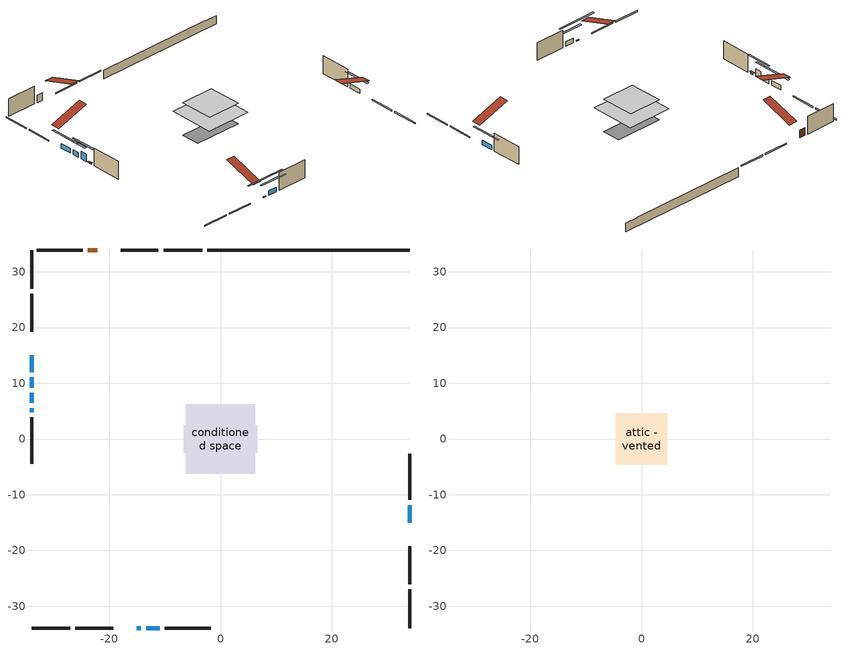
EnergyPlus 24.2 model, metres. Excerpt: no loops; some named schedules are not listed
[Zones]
conditioned space
 floor outside (Floor1 construction): -2.04,-2.04 -2.04,2.04 2.04,2.04 2.04,-2.04 z0.76
 floor adiabatic (AdiabaticFloorConstruction): -6.19,-6.19 -6.19,6.19 6.19,6.19 6.19,-6.19 z3.2
 floor foundation (Slab1 construction): -6.56,-2.51 -6.56,2.51 6.56,2.51 6.56,-2.51 z-1.62
 wall outside (RimJoist1 construction): -3.28,33.92 -10.2,33.92 / -33.92,-33.92 -27,-33.92 / -33.92,33.92 -33.92,27 / 33.92,-33.92 33.92,-27 z0.76:1.06
 wall outside (RimJoist2 construction): -11.13,33.92 -17.93,33.92 / -26.07,-33.92 -19.27,-33.92 / -33.92,26.07 -33.92,19.27 / 33.92,-26.07 33.92,-19.27 z0.76:1.06
 wall outside (AdiabaticWallConstruction 1): -22.15,33.92 -23.79,33.92 z0.76:2.79
 wall outside (AdiabaticWallConstruction): 33.92,-15.05 33.92,-11.85 / -33.92,15.05 -33.92,12 / -33.92,11.07 -33.92,9.24 / -13.36,-33.92 -10.92,-33.92 z0.76:1.98; -33.92,8.31 -33.92,6.48 z0.76:2.79; -33.92,5.56 -33.92,4.79 / -15.05,-33.92 -14.28,-33.92 z0.76:1.07
 wall outside (Wall1 construction): -24.72,33.92 -32.99,33.92 / -9.99,-33.92 -1.72,-33.92 / -33.92,3.86 -33.92,-4.4 / 33.92,-10.92 33.92,-2.65 z0.76:5.64
 wall foundation (FoundationWall1 construction): -2.35,33.92,-1.62 -2.35,33.92,0.76 30.29,33.92,0.76 30.29,33.92,0.63 33.92,33.92,0.63 33.92,33.92,-1.62
 window (WindowConstruction): 33.92,-15.05 33.92,-11.85 z0.76:1.98
 window (WindowConstruction 2): -33.92,15.05 -33.92,12 z0.76:1.98
 window (WindowConstruction 3): -33.92,11.07 -33.92,9.24 z0.76:1.98
 window (WindowConstruction 4): -33.92,8.31 -33.92,6.48 z0.76:2.79
 window (WindowConstruction 5): -33.92,5.55 -33.92,4.79 z0.76:1.06
 window (WindowConstruction 6): -15.05,-33.92 -14.28,-33.92 z0.76:1.06
 window (WindowConstruction 1): -13.36,-33.92 -10.92,-33.92 z0.76:1.98
 door (Door): -22.15,33.92 -23.79,33.92 z0.76:2.79
 ceiling adiabatic (AdiabaticFloorConstruction): 6.19,-6.19 6.19,6.19 -6.19,6.19 -6.19,-6.19 z3.2
attic - vented
 floor to conditioned space (Floor2 construction Reversed): -4.61,-4.61 -4.61,4.61 4.61,4.61 4.61,-4.61 z5.64
 roof outside (Roof1 construction): -21.22,33.92,5.64 -21.22,24.94,8.63 -18.86,24.94,8.63 -18.86,33.92,5.64; -15.98,-33.92,5.64 -15.98,-24.94,8.63 -18.34,-24.94,8.63 -18.34,-33.92,5.64; -33.92,15.98,5.64 -24.94,15.98,8.63 -24.94,18.34,8.63 -33.92,18.34,5.64; 33.92,-15.98,5.64 24.94,-15.98,8.63 24.94,-18.34,8.63 33.92,-18.34,5.64
shading: 33.92,-9.21 33.92,-17.69 34.33,-17.69 34.33,-9.21 z4.62; -33.92,9.36 -33.92,17.69 -34.33,17.69 -34.33,9.36 z4.62; -33.92,6.6 -33.92,13.71 -34.33,13.71 -34.33,6.6 z4.62; -33.92,3.84 -33.92,10.95 -34.33,10.95 -34.33,3.84 z5.43; -33.92,4.59 -33.92,5.75 -34.33,5.75 -34.33,4.59 z1.27; -9.17,-33.92 -20.16,-33.92 -20.16,-34.33 -9.17,-34.33 z6.18; -8.28,-33.92 -16,-33.92 -16,-34.33 -8.28,-34.33 z4.62
[Building]
Building 1: Terrain=Suburbs
[Site:Location]
Toronto City Centre_ON: Latitude {deg}=43.63; Longitude {deg}=-79.39; Time Zone {hr}=-5; Elevation {m}=77; Keep Site Location Information=Yes
[Site:GroundTemperature:Shallow]
5.01852, 3.26908, 3.12898, 3.95918, 7.29196, 10.6092, 13.4851, 15.3069, 15.4617, 13.9799, 11.1774, 7.9619
[Site:WaterMainsTemperature]
Calculation Method=Schedule; Temperature Schedule=mains temperature schedule
[Material] Roughness=Rough; Thermal Absorptance=0.9
Name | Thickness {m} | Conductivity {W/m-K} | Density {kg/m3} | Specific Heat {J/kg-K} | Solar Absorptance | Visible Absorptance
asphalt or fiberglass shingles | 0.00635 | 0.162714 | 1121.4 | 1465.45 | 0.4 | 0.4
ceiling loosefill ins | 0.254 | 0.0480833 | 16.02 | 1046.75 | 0.7 | 0.7
ceiling stud and cavity | 0.1397 | 0.192565 | 65.682 | 1177.47 | 0.7 | 0.7
concrete 4.0 in. | 0.1016 | 1.803125 | 2242.8 | 837.4 | 0.7 | 0.7
concrete 8.0 in. | 0.2032 | 1.803125 | 2242.8 | 837.4 | 0.7 | 0.7
door material | 0.04445 | 0.053851 | 512.64 | 1214.23 | 0.7 | 0.7
exterior vertical ins | 0.0460229 | 0.029427 | 32.04 | 1214.23 | 0.7 | 0.7
floor covering | 0.0127 | 0.0433444 | 54.468 | 1339.84 | 0.6 | 0.6
floor rigid ins | 0.103632 | 0.029427 | 32.04 | 1214.23 | 0.7 | 0.7
floor rigid ins 1; wall rigid ins 1 | 0.512978 | 0.029427 | 32.04 | 1214.23 | 0.7 | 0.7
floor stud and cavity | 0.1397 | 0.217842 | 92.3553 | 1139.71 | 0.7 | 0.7
floor stud and cavity 1 | 0.1397 | 1.75129 | 37.0049 | 1207.88 | 0.7 | 0.7
furniture material conditioned space 1 | 0.1524 | 0.115458 | 640.8 | 1214.23 | 0.6 | 0.6
gypsum board | 0.0127 | 0.160291 | 801 | 837.4 | 0.6 | 0.6
gypsum board 1 | 0.0127 | 0.160291 | 801 | 837.4 | 0.7 | 0.7
osb sheathing 0.5 in. | 0.0127 | 0.115458 | 512.64 | 1214.23 | 0.7 | 0.7
osb sheathing 0.75 in. | 0.01905 | 0.115458 | 512.64 | 1214.23 | 0.7 | 0.7
osb sheathing 2.0 in. | 0.0508 | 0.115458 | 512.64 | 1214.23 | 0.7 | 0.7
rim joist rigid ins; wall rigid ins | 0.051816 | 0.029427 | 32.04 | 1214.23 | 0.7 | 0.7
rim joist stud and cavity | 0.0508 | 0.0405436 | 125.044 | 1163.47 | 0.6 | 0.6
rim joist stud and cavity 1 | 0.0508 | 0.275866 | 125.044 | 1163.47 | 0.6 | 0.6
wall stud and cavity | 0.1397 | 0.216185 | 139.0536 | 1170.24 | 0.7 | 0.7
wall stud and cavity 1 | 0.0889 | 0.380278 | 52.3479 | 1209.89 | 0.7 | 0.7
wall stud and cavity 2 | 0.0889 | 0.391764 | 83.0341 | 1211.67 | 0.7 | 0.7
wood siding | 0.0254 | 0.102417 | 544.68 | 1172.36 | 0.4 | 0.4
wood siding 1; wood siding 2; wood siding 3 | 0.0254 | 0.102417 | 544.68 | 1172.36 | 0.7 | 0.7
[WindowMaterial:SimpleGlazingSystem]
Name | U-Factor {W/m2-K} | Solar Heat Gain Coefficient
WindowMaterial | 2.99912 | 0.59
WindowMaterial 1 | 2.92076 | 0.67
WindowMaterial 2 | 2.91111 | 0.68
WindowMaterial 3 | 2.93609 | 0.65
WindowMaterial 4 | 2.88329 | 0.7
WindowMaterial 5 | 3.06442 | 0.51
[Construction]
AdiabaticFloorConstruction: floor stud and cavity 1, floor rigid ins 1, osb sheathing 0.75 in., floor covering
AdiabaticWallConstruction: wood siding 2, wall rigid ins 1, wall stud and cavity 1, gypsum board
AdiabaticWallConstruction 1: wood siding 3, wall rigid ins 1, wall stud and cavity 1, gypsum board
Door: door material
Floor1 construction: floor stud and cavity, floor rigid ins, osb sheathing 0.75 in., floor covering
Floor2 construction Reversed: gypsum board, ceiling stud and cavity, ceiling loosefill ins
FoundationWall1 construction: concrete 8.0 in., gypsum board 1
furniture construction conditioned space 1: furniture material conditioned space 1
PartitionWallConstruction: gypsum board, wall stud and cavity 2, gypsum board
RimJoist1 construction: wood siding 1, rim joist rigid ins, osb sheathing 2.0 in., rim joist stud and cavity
RimJoist2 construction: wood siding 1, rim joist rigid ins, osb sheathing 2.0 in., rim joist stud and cavity 1
Roof1 construction: asphalt or fiberglass shingles
Slab1 construction: concrete 4.0 in.
Wall1 construction: wood siding, wall rigid ins, osb sheathing 0.5 in., wall stud and cavity, gypsum board
WindowConstruction: WindowMaterial
WindowConstruction 1: WindowMaterial 1
WindowConstruction 2: WindowMaterial 2
WindowConstruction 3: WindowMaterial 3
WindowConstruction 4: WindowMaterial 4
WindowConstruction 5; WindowConstruction 6: WindowMaterial 5
[Zone] Multiplier=1; Part of Total Floor Area=Yes
Name | Volume {m3}
attic - vented | 41.3099
conditioned space | 549.3
[Space]
Name | Zone | Volume {m3}
attic - vented 1 | attic - vented | 41.3099
conditioned space 1 | conditioned space | 549.3
[ZoneInfiltration:EffectiveLeakageArea]
infil attic - vented 1: Zone or Space=attic - vented 1; Schedule=Always On Discrete; Effective Air Leakage Area {cm2}=3579.37; Stack Coefficient=0.00020816; Wind Coefficient=9.74808e-06
[ZoneMixing]
whole house fan mix: Zone or Space=attic - vented; Schedule=Always On Continuous; Design Flow Rate Calculation Method=Flow/Zone; Design Flow Rate {m3/s}=0; Source Zone or Space=conditioned space
[SurfaceProperty:ExposedFoundationPerimeter]
Slab1: Exposed Perimeter Calculation Method=TotalExposedPerimeter; Total Exposed Perimeter {m}=36.271
[InternalMass] Zone or ZoneList=conditioned space; Space or SpaceList=conditioned space 1
Name | Construction | Surface Area {m2}
furniture mass conditioned space 1 | furniture construction conditioned space 1 | 94.3597
partition wall mass | PartitionWallConstruction | 235.899
[Lights]
interior lighting: Zone or ZoneList or Space or SpaceList=conditioned space 1; Schedule=interior lighting schedule; Design Level Calculation Method=LightingLevel; Lighting Level {W}=343.2; Return Air Fraction=0; Fraction Radiant=0.6; Fraction Visible=0.2; Fraction Replaceable=1
[People]
occupants: Zone or ZoneList or Space or SpaceList=conditioned space 1; Number of People Schedule=occupants schedule; Number of People Calculation Method=People; Number of People=3; Fraction Radiant=0.314171; Sensible Heat Fraction=0.56303; Activity Level Schedule=occupants activity schedule; Carbon Dioxide Generation Rate {m3/s-W}=0; Enable ASHRAE 55 Comfort Warnings=No; Mean Radiant Temperature Calculation Type=EnclosureAveraged
[ElectricEquipment] Zone or ZoneList or Space or SpaceList=conditioned space 1; Design Level Calculation Method=EquipmentLevel
Name | Schedule | Design Level {W} | Fraction Latent | Fraction Radiant | Fraction Lost
clothes dryer | clothes dryer schedule | 140.772 | 0.015 | 0.081 | 0.85
clothes washer | clothes washer schedule | 32.1985 | 0.03 | 0.162 | 0.7
cooking range | cooking range schedule | 215.147 | 0.08 | 0.432 | 0.2
dishwasher | dishwasher schedule | 66.8632 | 0.3 | 0.18 | 0.4
fridge | fridge schedule | 72.9452 | 0 | 0.6 | 0
mech vent bath fan 0 | mech vent bath fan 0 schedule | 50.2 | 0 | 0 | 1
mech vent house fan | mech vent house fan schedule | 0 | 0 | 0 | 1
mech vent house fan cfis | mech vent house fan cfis schedule | 0 | 0 | 0 | 0
mech vent range fan 0 | mech vent range fan 0 schedule | 57 | 0 | 0 | 1
misc plug loads | misc plug loads schedule | 494.7 | 0.045 | 0.513 | 0.1
whole house fan | Always On Discrete | 0 | 0 | 0 | 1
[OtherEquipment] Zone or ZoneList or Space or SpaceList=conditioned space 1; Design Level Calculation Method=EquipmentLevel
Name | Fuel Type | Schedule | Design Level {W} | Fraction Latent | Fraction Radiant | Fraction Lost
clothes dryer 1 | Electricity | clothes dryer schedule | 0 | 0.015 | 0.081 | 0.85
cooking range 1 | Electricity | cooking range schedule | 0 | 0.08 | 0.432 | 0.2
general water use latent | None | general water use schedule | 62.594 | 1 | 0 | 0
general water use sensible | None | general water use schedule | -61.6891 | 0 | 0.6 | 0
mech vent house fan latent load | None | Always On Discrete | 0 | 1 | 0 | 0
mech vent house fan sensible load | None | Always On Discrete | 0 | 0 | 0 | 0
water heater energy adjustment1 | NaturalGas | Always On Discrete | 0.01 | 0 | 0 | 1
[ZoneInfiltration:DesignFlowRate] Zone or ZoneList or Space or SpaceList=conditioned space 1; Schedule=Always On Discrete; Design Flow Rate Calculation Method=Flow/Zone; Design Flow Rate {m3/s}=0
infil flow; natural vent flow; whole house fan flow
[AvailabilityManager:Scheduled]
central ac and furnace airloop Availability Manager: Schedule=Always On Discrete
[Foundation:Kiva]
Foundation Kiva 1: Initial Indoor Air Temperature {C}=18; Wall Height Above Grade {m}=0.759988; Wall Depth Below Slab {m}=0.2032; Custom Block Material Name 1=exterior vertical ins; Custom Block Depth 1 {m}=2.38; Custom Block X Position 1 {m}=0.2159; Custom Block Z Position 1 {m}=0
[Foundation:Kiva:Settings]
Soil Conductivity {W/m-K}=0.849921; Soil Density {kg/m3}=1842.3; Soil Specific Heat {J/kg-K}=418.7; Ground Solar Absorptivity=0.9; Ground Thermal Absorptivity=0.9; Ground Surface Roughness {m}=0.03; Far-Field Width {m}=40; Deep-Ground Boundary Condition=ZeroFlux; Deep-Ground Depth {m}=40; Minimum Cell Dimension {m}=0.2; Maximum Cell Growth Coefficient=3; Simulation Timestep=Timestep
[Exterior:Lights]
exterior lighting: Schedule=exterior lighting schedule; Design Level {W}=75.6
[EnergyManagementSystem:GlobalVariable]
central_ac_and_furnace_airloop_Fan_RTF
infil_program_Qfan
infil_program_Qinf
natural_vent_program_Qnv
natural_vent_program_Qwhf
[EnergyManagementSystem:Sensor]
Name | Output:Variable or Output:Meter Index Key | Output:Variable or Output:Meter
airflow_gain | infil flow | Infiltration Sensible Heat Gain Energy
airflow_gain_1 | natural vent flow | Infiltration Sensible Heat Gain Energy
airflow_gain_2 | whole house fan flow | Infiltration Sensible Heat Gain Energy
airflow_loss | infil flow | Infiltration Sensible Heat Loss Energy
airflow_loss_1 | natural vent flow | Infiltration Sensible Heat Loss Energy
airflow_loss_2 | whole house fan flow | Infiltration Sensible Heat Loss Energy
clg_load_cond |  | Cooling:EnergyTransfer:Zone:CONDITIONED SPACE
clg_sp_s; clg_sp_s_1 | cooling setpoint | Schedule Value
clothes_dryer_exhaust_0_sch_s | clothes dryer exhaust 0 schedule | Schedule Value
cool_season | cooling season schedule | Schedule Value
htg_load_cond |  | Heating:EnergyTransfer:Zone:CONDITIONED SPACE
htg_sp_s; htg_sp_s_1 | heating setpoint | Schedule Value
ig_ee_conv | clothes dryer | Electric Equipment Convective Heating Energy
ig_ee_conv_2 | cooking range | Electric Equipment Convective Heating Energy
ig_ee_conv_4 | fridge | Electric Equipment Convective Heating Energy
ig_ee_conv_5 | misc plug loads | Electric Equipment Convective Heating Energy
ig_ee_conv_6 | whole house fan | Electric Equipment Convective Heating Energy
ig_ee_rad | clothes dryer | Electric Equipment Radiant Heating Energy
ig_ee_rad_2 | cooking range | Electric Equipment Radiant Heating Energy
ig_ee_rad_4 | fridge | Electric Equipment Radiant Heating Energy
ig_ee_rad_5 | misc plug loads | Electric Equipment Radiant Heating Energy
ig_ee_rad_6 | whole house fan | Electric Equipment Radiant Heating Energy
ig_lgt_conv | interior lighting | Lights Convective Heating Energy
ig_lgt_rad | interior lighting | Lights Radiant Heating Energy
ig_lgt_vis | interior lighting | Lights Visible Radiation Heating Energy
ig_oe_conv | clothes dryer 1 | Other Equipment Convective Heating Energy
ig_oe_conv_1 | cooking range 1 | Other Equipment Convective Heating Energy
ig_oe_conv_2 | general water use latent | Other Equipment Convective Heating Energy
ig_oe_conv_3 | general water use sensible | Other Equipment Convective Heating Energy
ig_oe_conv_4 | water heater energy adjustment1 | Other Equipment Convective Heating Energy
ig_oe_rad | clothes dryer 1 | Other Equipment Radiant Heating Energy
ig_oe_rad_1 | cooking range 1 | Other Equipment Radiant Heating Energy
ig_oe_rad_2 | general water use latent | Other Equipment Radiant Heating Energy
ig_oe_rad_3 | general water use sensible | Other Equipment Radiant Heating Energy
ig_oe_rad_4 | water heater energy adjustment1 | Other Equipment Radiant Heating Energy
ig_ppl_conv | occupants | People Convective Heating Energy
ig_ppl_rad | occupants | People Radiant Heating Energy
im_conv | furniture mass conditioned space 1 | Surface Inside Face Convection Heat Gain Energy
im_conv_1 | partition wall mass | Surface Inside Face Convection Heat Gain Energy
im_ig | furniture mass conditioned space 1 | Surface Inside Face Internal Gains Radiation Heat Gain Energy
im_ig_1 | partition wall mass | Surface Inside Face Internal Gains Radiation Heat Gain Energy
im_lgt | furniture mass conditioned space 1 | Surface Inside Face Lights Radiation Heat Gain Energy
im_lgt_1 | partition wall mass | Surface Inside Face Lights Radiation Heat Gain Energy
im_sol | furniture mass conditioned space 1 | Surface Inside Face Solar Radiation Heat Gain Energy
im_sol_1 | partition wall mass | Surface Inside Face Solar Radiation Heat Gain Energy
im_surf | furniture mass conditioned space 1 | Surface Inside Face Net Surface Thermal Radiation Heat Gain Energy
im_surf_1 | partition wall mass | Surface Inside Face Net Surface Thermal Radiation Heat Gain Energy
mech_vent_bath_fan_0_sch_s | mech vent bath fan 0 schedule | Schedule Value
mech_vent_range_fan_0_sch_s | mech vent range fan 0 schedule | Schedule Value
mv_conv | mech vent bath fan 0 | Electric Equipment Convective Heating Energy
mv_conv_1 | mech vent house fan | Electric Equipment Convective Heating Energy
mv_conv_2 | mech vent house fan cfis | Electric Equipment Convective Heating Energy
mv_conv_3 | mech vent range fan 0 | Electric Equipment Convective Heating Energy
mv_conv_4 | mech vent house fan latent load | Other Equipment Convective Heating Energy
mv_conv_5 | mech vent house fan sensible load | Other Equipment Convective Heating Energy
mv_rad | mech vent bath fan 0 | Electric Equipment Radiant Heating Energy
mv_rad_1 | mech vent house fan | Electric Equipment Radiant Heating Energy
mv_rad_2 | mech vent house fan cfis | Electric Equipment Radiant Heating Energy
mv_rad_3 | mech vent range fan 0 | Electric Equipment Radiant Heating Energy
mv_rad_4 | mech vent house fan latent load | Other Equipment Radiant Heating Energy
mv_rad_5 | mech vent house fan sensible load | Other Equipment Radiant Heating Energy
natural_vent_s | natural vent schedule | Schedule Value
out_pb_s |  | Site Outdoor Air Barometric Pressure
out_wt_s |  | Site Outdoor Air Humidity Ratio
site_vw_s |  | Site Wind Speed
ss_back_out | Window1 | Surface Window Shortwave from Zone Back Out Window Heat Transfer Rate
ss_back_out_1 | Window10 | Surface Window Shortwave from Zone Back Out Window Heat Transfer Rate
ss_back_out_2 | Window12 | Surface Window Shortwave from Zone Back Out Window Heat Transfer Rate
ss_back_out_3 | Window14 | Surface Window Shortwave from Zone Back Out Window Heat Transfer Rate
ss_back_out_4 | Window15 | Surface Window Shortwave from Zone Back Out Window Heat Transfer Rate
ss_back_out_5 | Window16 | Surface Window Shortwave from Zone Back Out Window Heat Transfer Rate
ss_back_out_6 | Window8 | Surface Window Shortwave from Zone Back Out Window Heat Transfer Rate
ss_conv | Door1 | Surface Inside Face Convection Heat Gain Energy
ss_conv_1 | Window1 | Surface Inside Face Convection Heat Gain Energy
ss_conv_2 | Window10 | Surface Inside Face Convection Heat Gain Energy
ss_conv_3 | Window12 | Surface Inside Face Convection Heat Gain Energy
ss_conv_4 | Window14 | Surface Inside Face Convection Heat Gain Energy
ss_conv_5 | Window15 | Surface Inside Face Convection Heat Gain Energy
ss_conv_6 | Window16 | Surface Inside Face Convection Heat Gain Energy
ss_conv_7 | Window8 | Surface Inside Face Convection Heat Gain Energy
ss_ig | Door1 | Surface Inside Face Internal Gains Radiation Heat Gain Energy
ss_ig_1 | Window1 | Surface Inside Face Internal Gains Radiation Heat Gain Energy
ss_ig_2 | Window10 | Surface Inside Face Internal Gains Radiation Heat Gain Energy
ss_ig_3 | Window12 | Surface Inside Face Internal Gains Radiation Heat Gain Energy
ss_ig_4 | Window14 | Surface Inside Face Internal Gains Radiation Heat Gain Energy
ss_ig_5 | Window15 | Surface Inside Face Internal Gains Radiation Heat Gain Energy
ss_ig_6 | Window16 | Surface Inside Face Internal Gains Radiation Heat Gain Energy
ss_ig_7 | Window8 | Surface Inside Face Internal Gains Radiation Heat Gain Energy
ss_lgt | Door1 | Surface Inside Face Lights Radiation Heat Gain Energy
ss_sol | Door1 | Surface Inside Face Solar Radiation Heat Gain Energy
ss_surf | Door1 | Surface Inside Face Net Surface Thermal Radiation Heat Gain Energy
ss_surf_1 | Window1 | Surface Inside Face Net Surface Thermal Radiation Heat Gain Energy
ss_surf_2 | Window10 | Surface Inside Face Net Surface Thermal Radiation Heat Gain Energy
ss_surf_3 | Window12 | Surface Inside Face Net Surface Thermal Radiation Heat Gain Energy
ss_surf_4 | Window14 | Surface Inside Face Net Surface Thermal Radiation Heat Gain Energy
ss_surf_5 | Window15 | Surface Inside Face Net Surface Thermal Radiation Heat Gain Energy
ss_surf_6 | Window16 | Surface Inside Face Net Surface Thermal Radiation Heat Gain Energy
ss_surf_7 | Window8 | Surface Inside Face Net Surface Thermal Radiation Heat Gain Energy
ss_trans_in | Window1 | Surface Window Transmitted Solar Radiation Rate
ss_trans_in_1 | Window10 | Surface Window Transmitted Solar Radiation Rate
ss_trans_in_2 | Window12 | Surface Window Transmitted Solar Radiation Rate
ss_trans_in_3 | Window14 | Surface Window Transmitted Solar Radiation Rate
ss_trans_in_4 | Window15 | Surface Window Transmitted Solar Radiation Rate
ss_trans_in_5 | Window16 | Surface Window Transmitted Solar Radiation Rate
ss_trans_in_6 | Window8 | Surface Window Transmitted Solar Radiation Rate
ss_trans_out | Window1 | Surface Inside Face Initial Transmitted Diffuse Transmitted Out Window Solar Radiation Rate
ss_trans_out_1 | Window10 | Surface Inside Face Initial Transmitted Diffuse Transmitted Out Window Solar Radiation Rate
ss_trans_out_2 | Window12 | Surface Inside Face Initial Transmitted Diffuse Transmitted Out Window Solar Radiation Rate
ss_trans_out_3 | Window14 | Surface Inside Face Initial Transmitted Diffuse Transmitted Out Window Solar Radiation Rate
ss_trans_out_4 | Window15 | Surface Inside Face Initial Transmitted Diffuse Transmitted Out Window Solar Radiation Rate
ss_trans_out_5 | Window16 | Surface Inside Face Initial Transmitted Diffuse Transmitted Out Window Solar Radiation Rate
ss_trans_out_6 | Window8 | Surface Inside Face Initial Transmitted Diffuse Transmitted Out Window Solar Radiation Rate
s_conv | Floor1 | Surface Inside Face Convection Heat Gain Energy
s_conv_1 | Floor2 | Surface Inside Face Convection Heat Gain Energy
s_conv_10 | RimJoist2:180 | Surface Inside Face Convection Heat Gain Energy
s_conv_11 | RimJoist2:270 | Surface Inside Face Convection Heat Gain Energy
s_conv_12 | RimJoist2:90 | Surface Inside Face Convection Heat Gain Energy
s_conv_13 | Slab1 | Surface Inside Face Convection Heat Gain Energy
s_conv_14 | Wall1:0 | Surface Inside Face Convection Heat Gain Energy
s_conv_15 | Wall1:180 | Surface Inside Face Convection Heat Gain Energy
s_conv_16 | Wall1:270 | Surface Inside Face Convection Heat Gain Energy
s_conv_17 | Wall1:90 | Surface Inside Face Convection Heat Gain Energy
s_conv_2 | FoundationWall1 | Surface Inside Face Convection Heat Gain Energy
s_conv_3 | inferred conditioned ceiling | Surface Inside Face Convection Heat Gain Energy
s_conv_4 | inferred conditioned floor | Surface Inside Face Convection Heat Gain Energy
s_conv_5 | RimJoist1:0 | Surface Inside Face Convection Heat Gain Energy
s_conv_6 | RimJoist1:180 | Surface Inside Face Convection Heat Gain Energy
s_conv_7 | RimJoist1:270 | Surface Inside Face Convection Heat Gain Energy
s_conv_8 | RimJoist1:90 | Surface Inside Face Convection Heat Gain Energy
s_conv_9 | RimJoist2:0 | Surface Inside Face Convection Heat Gain Energy
s_ig | Floor1 | Surface Inside Face Internal Gains Radiation Heat Gain Energy
s_ig_1 | Floor2 | Surface Inside Face Internal Gains Radiation Heat Gain Energy
s_ig_10 | RimJoist2:180 | Surface Inside Face Internal Gains Radiation Heat Gain Energy
s_ig_11 | RimJoist2:270 | Surface Inside Face Internal Gains Radiation Heat Gain Energy
s_ig_12 | RimJoist2:90 | Surface Inside Face Internal Gains Radiation Heat Gain Energy
s_ig_13 | Slab1 | Surface Inside Face Internal Gains Radiation Heat Gain Energy
s_ig_14 | Wall1:0 | Surface Inside Face Internal Gains Radiation Heat Gain Energy
s_ig_15 | Wall1:180 | Surface Inside Face Internal Gains Radiation Heat Gain Energy
s_ig_16 | Wall1:270 | Surface Inside Face Internal Gains Radiation Heat Gain Energy
s_ig_17 | Wall1:90 | Surface Inside Face Internal Gains Radiation Heat Gain Energy
s_ig_2 | FoundationWall1 | Surface Inside Face Internal Gains Radiation Heat Gain Energy
s_ig_3 | inferred conditioned ceiling | Surface Inside Face Internal Gains Radiation Heat Gain Energy
s_ig_4 | inferred conditioned floor | Surface Inside Face Internal Gains Radiation Heat Gain Energy
s_ig_5 | RimJoist1:0 | Surface Inside Face Internal Gains Radiation Heat Gain Energy
s_ig_6 | RimJoist1:180 | Surface Inside Face Internal Gains Radiation Heat Gain Energy
s_ig_7 | RimJoist1:270 | Surface Inside Face Internal Gains Radiation Heat Gain Energy
s_ig_8 | RimJoist1:90 | Surface Inside Face Internal Gains Radiation Heat Gain Energy
s_ig_9 | RimJoist2:0 | Surface Inside Face Internal Gains Radiation Heat Gain Energy
s_lgt | Floor1 | Surface Inside Face Lights Radiation Heat Gain Energy
s_lgt_1 | Floor2 | Surface Inside Face Lights Radiation Heat Gain Energy
s_lgt_10 | RimJoist2:180 | Surface Inside Face Lights Radiation Heat Gain Energy
s_lgt_11 | RimJoist2:270 | Surface Inside Face Lights Radiation Heat Gain Energy
s_lgt_12 | RimJoist2:90 | Surface Inside Face Lights Radiation Heat Gain Energy
s_lgt_13 | Slab1 | Surface Inside Face Lights Radiation Heat Gain Energy
s_lgt_14 | Wall1:0 | Surface Inside Face Lights Radiation Heat Gain Energy
s_lgt_15 | Wall1:180 | Surface Inside Face Lights Radiation Heat Gain Energy
s_lgt_16 | Wall1:270 | Surface Inside Face Lights Radiation Heat Gain Energy
s_lgt_17 | Wall1:90 | Surface Inside Face Lights Radiation Heat Gain Energy
s_lgt_2 | FoundationWall1 | Surface Inside Face Lights Radiation Heat Gain Energy
s_lgt_3 | inferred conditioned ceiling | Surface Inside Face Lights Radiation Heat Gain Energy
s_lgt_4 | inferred conditioned floor | Surface Inside Face Lights Radiation Heat Gain Energy
s_lgt_5 | RimJoist1:0 | Surface Inside Face Lights Radiation Heat Gain Energy
s_lgt_6 | RimJoist1:180 | Surface Inside Face Lights Radiation Heat Gain Energy
s_lgt_7 | RimJoist1:270 | Surface Inside Face Lights Radiation Heat Gain Energy
s_lgt_8 | RimJoist1:90 | Surface Inside Face Lights Radiation Heat Gain Energy
